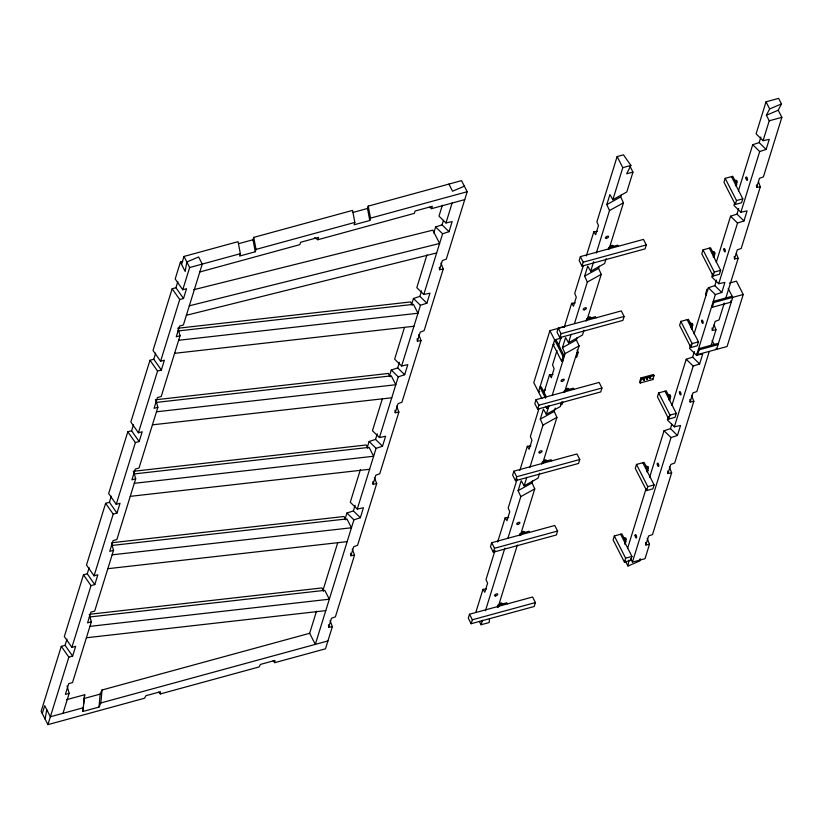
<?xml version="1.0" encoding="UTF-8"?>
<svg xmlns="http://www.w3.org/2000/svg" width="823" height="823" viewBox="0 0 823 823"><rect width="100%" height="100%" fill="white"/><g stroke="black" fill="none" stroke-linecap="round" stroke-linejoin="round"><path stroke-width="1.23" d="M330.095 620.614L332.369 626.612L325.476 648.822L274.81 662.659L274.913 660.447L260.438 664.408L259.07 666.959L160.331 693.933L160.423 691.742L145.928 695.702L144.56 698.233L47.929 724.631L41.15 711.309L61.283 646.364L65.068 645.335L66.972 639.214M713.891 252.26C714.487 250.161 715.917 255.439 714.343 253.896M489.51 618.845L489.181 622.538L481.085 624.75L479.387 621.427M316.505 611.201L309.654 633.288L102.042 689.993L100.848 702.965L98.986 707.08L82.897 711.473L83.329 706.751M83.545 704.395L84.666 694.746L66.509 699.704M82.897 711.473L84.666 694.746M98.986 707.08L100.169 694.108L102.042 689.993M736.071 180.638C736.863 178.858 737.984 184.013 736.513 182.377M646.631 379.496L647.608 379.012M647.65 379.146L646.693 379.619M45.111 719.076L46.746 709.621M640.171 558.652L639.759 561.008L627.949 566.029L628.967 560.124M650.592 377.109L649.841 376.821M89.141 567.685L87.248 573.806L83.462 574.845L64.317 636.57L71.889 647.351L75.675 646.322L72.64 656.106L68.854 657.145L47.929 724.631M111.311 496.166L109.418 502.287L105.632 503.316L86.497 565.051L94.069 575.833L97.844 574.793L94.81 584.587L91.024 585.626L71.889 647.351M133.491 424.647L131.587 430.768L127.802 431.797L108.667 493.533L116.238 504.314L120.024 503.275L116.989 513.068L113.204 514.097L94.069 575.833M155.66 353.118L153.767 359.24L149.981 360.279L130.847 422.004L138.408 432.785L142.194 431.756L139.159 441.54L135.373 442.579L116.238 504.314M177.84 281.6L175.937 287.721L172.151 288.75L153.016 350.485L160.588 361.266L164.374 360.227L161.339 370.021L157.553 371.06L138.408 432.785M182.706 261.477L180.412 262.105L175.186 278.966L182.757 289.737L186.543 288.708L183.508 298.502L179.723 299.531L160.588 361.266M42.282 713.531L44.72 705.65L50.378 716.751L83.483 707.708M181.544 264.317L183.992 256.437L238.073 241.664L240.347 253.69L239.616 256.056L255.295 251.766L256.025 249.41L253.751 237.384L352.573 210.4L354.847 222.416L354.106 224.782L369.784 220.502L370.515 218.136L368.241 206.12L461.538 180.638L467.186 191.728L446.282 259.152L442.383 260.582L439.554 269.707L443.216 269.07L440.943 263.062M182.757 289.737L189.64 267.537L183.992 256.437M62.99 713.304L69.173 693.367L67.095 685.991M89.275 614.462L91.343 621.838L72.506 682.606L68.721 683.635L65.387 694.396L69.173 693.367M111.444 542.943L113.523 550.32L94.686 611.088L90.9 612.117L87.567 622.877L91.343 621.838M133.614 471.425L135.692 478.801L116.856 539.559L113.07 540.598L109.737 551.348L113.523 550.32M155.794 399.896L157.872 407.272L139.025 468.04L135.25 469.069L131.906 479.83L135.692 478.801M178.313 329.601L180.042 335.753L161.205 396.511L157.419 397.55L154.086 408.311L157.872 407.272M255.295 251.766L253.021 239.75L253.751 237.384M314.653 237.693L317.822 239.74L318.552 237.374L300.59 242.281L299.85 244.647L199.814 271.971M369.784 220.502L367.511 208.476L368.241 206.12M429.647 207.252L431.571 208.672L432.301 206.306L415.08 211.017L414.35 213.373L317.822 239.74M322.976 590.338L337.811 542.47M345.043 519.159L346.946 513.017L353.376 510.908L355.083 505.363M360.443 469.46L350.279 502.267L357.254 509.087L363.437 507.75L360.351 517.729L353.921 519.838L315.312 644.388L309.654 633.288M367.233 447.589L369.116 441.509L375.545 439.389L377.263 433.844M382.242 399.165L372.449 430.727L379.434 437.548L385.617 436.221L382.52 446.21L376.09 448.329L357.254 509.087M389.392 376.09L391.275 370.021L397.704 367.902L399.433 362.315M404.422 327.616L394.639 359.167L401.614 365.998L407.796 364.671L404.69 374.722L398.25 376.841L379.434 437.548M411.572 304.551L413.455 298.492L419.884 296.362L421.613 290.797M426.962 254.893L416.808 287.659L423.783 294.48L429.966 293.163L426.859 303.183L420.43 305.312L401.614 365.998M433.742 233.043L435.624 226.973L442.054 224.854L443.443 220.389M442.352 205.256L438.988 216.13L445.963 222.951L452.146 221.624L449.029 231.674L442.599 233.794L423.783 294.48M445.963 222.951L452.125 203.055M374.434 477.587L376.708 483.595L373.014 484.233L375.813 475.2L379.753 473.76L398.877 412.076L396.604 406.078M332.369 626.612L328.706 627.26L331.494 618.248L335.403 616.828L354.538 555.103L352.265 549.106M354.538 555.103L350.876 555.741L353.674 546.719L357.573 545.289L376.708 483.595M398.877 412.076L395.215 412.714L398.023 403.661L401.933 402.231L421.047 340.568L418.773 334.56M421.047 340.568L417.384 341.206L420.203 332.132L424.102 330.692L443.216 269.07M565.051 326.505L549.908 330.64L533.788 382.654L541.884 398.538M469.522 614.236L468.297 618.176L471.126 623.721L534.209 606.5L535.423 602.559L532.604 597.004L469.522 614.236L472.351 619.781L471.126 623.721M491.691 542.717L490.477 546.657L493.296 552.202L556.379 534.971L557.603 531.03L554.774 525.486L491.691 542.717L494.52 548.262L493.296 552.202M513.871 471.188L512.647 475.128L515.476 480.683L578.548 463.452L579.773 459.512L576.944 453.967L513.871 471.188L516.7 476.743L515.476 480.683M536.04 399.669L534.816 403.609L537.645 409.154L600.728 391.933L601.952 387.993L599.123 382.438L536.04 399.669L538.87 405.214L537.645 409.154M558.21 328.151L556.986 332.091L559.815 337.636L622.898 320.404L624.122 316.464L621.293 310.919L558.21 328.151L561.039 333.696L559.815 337.636M580.39 256.622L579.166 260.562L581.995 266.117L645.078 248.885L646.292 244.945L643.473 239.4L580.39 256.622L583.219 262.177L581.995 266.117M475.807 612.435L482.967 589.34L486.558 588.939M495.014 550.505L486.012 579.546L487.576 583.27L484.788 592.272L482.967 589.34M497.637 542.028L505.147 517.821L508.727 517.42M517.183 478.976L508.182 508.017L509.756 511.741L506.958 520.753L505.147 517.821M519.807 470.509L527.317 446.313L530.897 445.912M538.983 408.661L530.362 436.478L531.946 440.233L529.148 449.276L527.317 446.313M543.489 394.155L549.486 374.804L553.077 374.403M557.037 350.444L552.542 364.949L554.105 368.673L551.307 377.726L549.486 374.804M558.539 345.609L561.163 337.142M564.156 327.472L571.656 303.286L575.246 302.885M583.332 265.623L574.711 293.42L576.285 297.144L573.477 306.218L571.656 303.286M586.326 255.953L593.825 231.788L597.405 231.386M630.14 166.544L632.969 172.089L626.663 173.818L630.891 165.444L623.453 154.837L617.137 156.565L596.891 221.871L598.465 225.595L595.636 234.72L593.825 231.788M507.884 538.324L520.815 496.598L518.109 490.652L521.206 480.683L524.148 485.837L538.088 478.122L539.6 473.256M552.356 394.875L565.154 353.602L562.448 347.656L565.566 337.605L568.508 342.749L582.458 335.033L583.96 330.177M574.536 323.336L587.324 282.063L584.628 276.116L587.735 266.086L590.688 271.24L604.627 263.525L606.129 258.669M596.325 253.031L609.493 210.554L606.798 204.608L609.905 194.557L612.857 199.701L626.797 191.985L632.969 172.089M548.231 408.177L546.966 408.517L547.696 406.161M562.891 360.896L561.625 361.235L563.097 356.503L549.908 330.64M481.085 624.75L482.484 620.244M485.436 610.738L504.838 548.139M524.148 485.837L526.792 477.34M529.806 467.618L542.985 425.09L540.279 419.144L543.375 409.154L546.328 414.308L560.268 406.583L561.78 401.727M546.328 414.308L548.962 405.811M568.508 342.749L571.152 334.251M590.688 271.24L593.692 261.529M612.857 199.701L622.795 167.655L617.137 156.565M520.753 534.055L534.755 488.883L532.049 482.936L532.738 480.725M542.985 462.32L556.924 417.364L554.218 411.428L555.258 408.095M564.516 392.17L579.094 345.876L576.388 339.93L577.077 337.697M586.82 320.528L601.263 274.347L598.568 268.401L599.257 266.168M609.051 248.968L623.433 202.839L620.737 196.892L621.427 194.65M497.359 607.168L497.977 605.203L506.803 602.786L507.369 603.897M519.539 535.65L520.146 533.674L528.973 531.267L529.539 532.378M541.709 464.131L542.316 462.156L551.153 459.748L551.719 460.849M563.878 392.602L564.496 390.637L573.322 388.219L573.888 389.33M586.048 321.083L586.665 319.118L595.492 316.701L596.058 317.812M608.228 249.564L608.845 247.589L617.672 245.182L618.238 246.283M498.038 607.323L517.348 545.042M562.839 402.025L562.109 404.381L560.844 404.731M577.098 350.156L578.23 352.367L576.769 357.1L575.503 357.449M640.88 377.952L639.656 381.893L640.222 383.004L652.845 379.557L654.059 375.617L653.493 374.506L640.88 377.952L641.446 379.064L640.222 383.004M624.924 544.61L625.84 541.657L621.89 533.89L614.318 535.958L613.094 539.898L624.4 562.088L630.706 560.37L631.93 556.43L620.624 534.24M647.403 472.104L648.02 470.139L644.059 462.372L636.488 464.439L635.274 468.38L646.58 490.57L652.886 488.841L654.11 484.901L642.804 462.711M669.583 400.585L670.189 398.61L666.239 390.843L658.667 392.91L657.443 396.851L668.749 419.051L675.055 417.323L676.28 413.383L664.974 391.192M691.752 329.066L692.369 327.091L688.409 319.324L680.837 321.392L679.613 325.332L690.929 347.522L697.235 345.804L698.449 341.864L687.143 319.674M713.922 257.537L714.539 255.572L710.578 247.805L703.007 249.873L701.793 253.813L713.099 276.003L719.405 274.275L720.629 270.335L709.323 248.145M736.101 186.019L736.708 184.043L732.758 176.276L725.186 178.344L723.962 182.284L735.268 204.474L741.574 202.756L742.799 198.816L731.493 176.626M627.517 548.571L646.158 488.44M649.584 477.391L664.048 430.758L670.478 428.639L671.846 424.205M668.513 416.356L667.381 419.997L674.356 426.818L680.549 425.491L677.452 435.46L671.023 437.579L632.414 562.119L645.026 558.683L649.47 544.353L647.197 538.345M671.897 405.42L686.217 359.25L692.647 357.131L694.365 351.575M690.682 344.827L689.561 348.468L696.536 355.289L702.719 353.962L699.622 363.951L693.192 366.07L674.356 426.818M694.077 333.891L708.377 287.762L714.806 285.632L716.545 280.057M712.872 273.267L711.741 276.909L718.716 283.729L724.909 282.412L721.792 292.453L715.362 294.583L696.536 355.289M716.257 262.342L730.557 216.223L736.986 214.103L738.715 208.528M734.661 202.972L733.91 205.4L740.885 212.221L747.078 210.894L743.961 220.924L737.531 223.043L718.716 283.729M738.426 190.833L752.726 144.714L759.156 142.595L760.884 137.009M763.065 140.682L769.238 120.796L766.408 115.251L778.219 110.231L781.469 103.924L778.64 98.369L766.028 101.815L756.09 133.861L763.065 140.682L769.248 139.365L766.131 149.416L759.701 151.535L740.885 212.221M624.4 562.088L625.624 558.148L614.318 535.958M646.58 490.57L647.794 486.63L636.488 464.439M668.749 419.051L669.973 415.101L658.667 392.91M690.929 347.522L692.143 343.582L680.837 321.392M713.099 276.003L714.313 272.063L703.007 249.873M735.268 204.474L736.492 200.534L725.186 178.344M729.435 283.091L736.431 281.178L743.22 294.49L727.09 346.504L697.678 354.538L699.139 349.816L698.573 348.705L717.502 343.53L718.067 344.642L699.139 349.816M730.69 300.981L731.256 302.082L712.337 307.257L713.798 302.525L713.232 301.413L732.161 296.249M649.47 544.353L645.808 544.991L648.596 535.989L652.505 534.559L671.64 472.844L669.366 466.836M671.64 472.844L667.978 473.482L670.776 464.46L674.685 463.03L693.81 401.326L691.536 395.328M693.81 401.326L690.116 401.974L692.915 392.941L696.855 391.501L709.231 351.586M714.158 325.013L715.979 329.817L712.317 330.455L715.125 321.402L719.035 319.962L724.281 303.039M736.328 253.505L738.149 258.309L734.486 258.936L737.305 249.863L741.214 248.433L760.318 186.8L758.497 181.996M711.103 345.537L715.979 329.817M725.783 298.204L738.149 258.309M778.219 110.231L781.85 117.35L763.394 176.894L759.485 178.313L756.656 187.438L760.318 186.8M643.164 379.547L644.203 378.991M643.545 380.288L644.347 379.887M644.028 379.372L643.277 379.722M644.43 380.051L643.658 380.463M649.481 377.829L650.448 377.346M649.851 378.57L650.654 378.158M649.584 377.994L650.273 377.418M650.736 378.343L649.964 378.745M691.546 328.778L691.433 327.585M766.408 115.251L769.649 108.945L781.469 103.924M497.802 606.983L499.077 606.242M520.023 535.382L521.247 534.724M649.018 377.325L649.049 377.901M647.084 378.23L646.456 378.59M669.294 400.379L669.233 399.052M606.798 204.608L620.737 196.892M609.493 210.554L623.433 202.839M584.628 276.116L598.568 268.401M587.324 282.063L601.263 274.347M562.448 347.656L576.388 339.93M565.154 353.602L579.094 345.876M540.289 419.144L554.218 411.428M542.985 425.09L556.924 417.364M518.109 490.652L532.049 482.936M520.815 496.598L534.755 488.883M464.367 186.183L452.547 191.203L448.916 184.085M238.547 243.701L253.021 239.75M353.046 212.427L367.511 208.476M189.64 267.537L240.347 253.69M256.025 249.41L354.847 222.416M370.515 218.136L467.186 191.728M431.571 208.672L464.748 199.608M769.238 120.796L781.85 117.35M622.795 167.655L630.891 165.444M180.042 335.753L176.256 336.782L179.589 326.031L183.375 324.992L202.263 264.09L198.631 256.971L186.821 261.992L185.175 271.446L180.412 262.105M735.453 184.393L736.708 184.043M736.492 200.534L742.799 198.816M583.219 262.177L646.292 244.945M713.274 255.912L714.539 255.572M714.313 272.063L720.629 270.335M561.039 333.696L624.122 316.464M561.605 337.955L554.609 339.868L538.489 391.882L539.754 391.532M554.414 344.251L553.149 344.59L561.625 361.235M713.798 302.525L743.22 294.49M563.097 356.503L564.352 356.164L555.875 339.518M576.974 352.717L578.23 352.367M691.104 327.441L692.369 327.091M692.143 343.582L698.449 341.864M543.149 390.606L545.474 389.968M538.87 405.214L601.952 387.993M641.446 379.064L654.059 375.617M668.934 398.96L670.189 398.61M669.973 415.101L676.28 413.383M516.7 476.743L579.773 459.512M646.755 470.478L648.02 470.139M647.794 486.63L654.11 484.901M494.52 548.262L557.603 531.03M624.585 542.007L625.84 541.657M84.09 698.511L100.169 694.108M625.624 558.148L631.93 556.43M100.848 702.965L327.924 640.942M472.351 619.781L535.423 602.559M193.744 289.706L432.816 230.162L439.605 243.474L189.321 305.806M186.389 315.271L436.663 252.939M90.17 614.215L321.896 587.941L323.593 591.264M89.244 617.044L324.787 590.338L329.313 599.216L89.954 626.354M86.415 637.763L325.774 610.625M177.593 328.284L410.564 301.938L412.261 305.271M177.933 330.969L413.455 304.345L417.981 313.224L178.642 340.28M174.599 353.324L413.928 326.268M155.424 399.793L388.394 373.447L390.092 376.78M155.763 402.478L391.285 375.854L395.812 384.732L156.473 411.788M152.43 424.833L391.769 397.776M133.244 471.312L366.214 444.976L367.912 448.298M133.593 473.997L369.116 447.373L373.632 456.251L134.293 483.307M130.25 496.351L369.589 469.295M112.35 542.686L344.045 516.494L345.742 519.827M111.424 545.526L346.936 518.891L351.462 527.769L112.123 554.825M107.823 568.693L347.162 541.637M759.176 142.605L766.131 149.416M752.726 144.714L759.701 151.535M736.996 214.114L743.961 220.924M730.557 216.223L737.531 223.043M714.806 285.632L721.792 292.453M708.377 287.762L715.362 294.583M692.647 357.131L699.622 363.951M686.217 359.25L693.192 366.07M670.478 428.639L677.452 435.46M664.048 430.758L671.023 437.579M442.064 224.864L449.029 231.674M435.624 226.973L442.599 233.794M419.895 296.373L426.859 303.183M413.455 298.492L420.43 305.312M397.704 367.902L404.69 374.722M391.275 370.021L398.25 376.841M375.545 439.4L382.52 446.21M369.116 441.509L376.09 448.329M353.376 510.908L360.351 517.729M346.946 513.017L353.921 519.838M273.164 660.818L274.81 662.659M158.685 692.081L160.331 693.933M692.225 325.496C693.882 326.566 691.999 321.505 691.711 323.902M670.045 397.025C671.722 398.044 669.757 392.921 669.541 395.421M175.937 287.721L183.508 298.502M172.151 288.75L179.723 299.531M153.767 359.24L161.339 370.021M149.981 360.279L157.553 371.06M131.587 430.768L139.159 441.54M127.802 431.797L135.373 442.579M109.418 502.287L116.989 513.068M105.632 503.316L113.204 514.097M87.248 573.806L94.81 584.587M83.462 574.845L91.024 585.626M65.068 645.335L72.64 656.106M61.283 646.364L68.854 657.145M735.453 185.597L735.783 184.547M713.284 257.115L713.603 256.066M646.765 471.682L647.063 470.571M624.585 543.201L624.883 542.1M766.028 101.815L769.649 108.945M728.201 288.482L732.727 297.36L716.596 349.374L716.031 348.263M707.585 290.324L707.019 289.212L705.548 293.945L706.113 295.046M711.772 306.146L712.337 307.257M712.08 340.496L714.343 344.93M697.112 353.427L697.678 354.538M608.845 247.589L609.401 248.7M652.279 378.446L652.845 379.557M586.665 319.118L587.231 320.229M564.496 390.637L565.062 391.748M630.716 558.796L632.414 562.119M546.307 396.789L541.215 386.8L539.95 387.149L545.608 398.25M625.357 560.947L627.949 566.029M545.834 406.305L546.966 408.517M542.316 462.156L542.882 463.267M520.146 533.674L520.712 534.785M497.977 605.203L498.543 606.314M625.408 539.487C627.239 542.47 625.624 535.475 625.213 538.715M756.646 187.418L756.409 184.959M647.536 467.845C649.244 471.106 648.051 464.151 647.372 467.063M667.731 471.013L667.978 473.482M645.561 542.522L645.808 544.991M350.629 553.272L350.876 555.741M328.459 624.791L328.706 627.26M734.239 256.447L734.486 258.926M712.07 327.966L712.317 330.445M689.869 399.505L690.116 401.974M417.138 338.716L417.384 341.185M394.968 410.235L395.215 412.704M372.768 481.764L373.014 484.233M439.307 267.228L439.554 269.707M544.445 461.508A1.337 0.617 -27 0 1 543.9 460.808A1.337 0.617 -27 0 1 545.546 459.892A1.337 0.617 -27 0 1 546.081 460.592M544.013 462.156A1.759 0.813 -27 0 1 545.865 460.829A1.759 0.813 -27 0 1 547.161 461.291M522.163 533.037A1.337 0.617 -27 0 1 521.792 532.255A1.337 0.617 -27 0 1 523.479 531.411A1.337 0.617 -27 0 1 523.85 532.193M521.844 533.674A1.759 0.813 -27 0 1 523.757 532.327A1.759 0.813 -27 0 1 524.961 532.903M499.993 604.566A1.337 0.617 -27 0 1 499.643 603.753A1.337 0.617 -27 0 1 501.372 602.93A1.337 0.617 -27 0 1 501.608 603.804M499.633 605.286A1.759 0.813 -27 0 1 501.588 603.856A1.759 0.813 -27 0 1 502.75 604.514M566.615 389.989A1.337 0.617 -27 0 1 566.08 389.289A1.337 0.617 -27 0 1 567.716 388.374A1.337 0.617 -27 0 1 568.251 389.073M566.234 390.534A1.759 0.813 -27 0 1 568.035 389.3A1.759 0.813 -27 0 1 569.341 389.691M588.887 318.46A1.337 0.617 -27 0 1 588.363 317.627A1.337 0.617 -27 0 1 590.307 316.886A1.337 0.617 -27 0 1 589.803 318.11M588.466 318.913A1.759 0.813 -27 0 1 590.204 317.781A1.759 0.813 -27 0 1 591.5 318.089M611.067 246.931A1.337 0.617 -27 0 1 610.512 246.128A1.337 0.617 -27 0 1 612.425 245.347A1.337 0.617 -27 0 1 612.086 246.509M610.728 247.281A1.759 0.813 -27 0 1 612.384 246.262A1.759 0.813 -27 0 1 613.66 246.478M613.228 247.312A1.759 0.813 -27 0 1 613.505 247.281M668.091 395.431A1.759 0.638 74.7 0 1 669.099 395.246A1.759 0.638 74.7 0 1 669.5 397.9M667.844 395.596A1.759 0.638 74.7 0 1 668.142 396.295M645.921 467.104A1.759 0.638 74.7 0 1 646.96 466.826A1.759 0.638 74.7 0 1 647.238 469.532M645.674 467.114A1.759 0.638 74.7 0 1 645.973 467.814M623.752 538.623A1.759 0.638 74.7 0 1 624.791 538.345A1.759 0.638 74.7 0 1 625.058 541.05M690.271 323.912A1.759 0.638 74.7 0 1 691.238 323.665A1.759 0.638 74.7 0 1 691.711 326.299M690.086 324.19A1.759 0.638 74.7 0 1 690.26 324.612M712.451 252.25A1.759 0.638 74.7 0 1 713.418 252.147A1.759 0.638 74.7 0 1 713.911 254.698M712.317 252.795A1.759 0.638 74.7 0 1 712.44 253.093M734.63 180.607A1.759 0.638 74.7 0 1 735.587 180.628A1.759 0.638 74.7 0 1 736.112 183.087M606.428 238.3A1.759 0.813 -27 0 0 608.578 236.51A1.759 0.813 -27 0 0 605.975 236.962A1.759 0.813 -27 0 0 606.428 238.3M584.248 309.829A1.759 0.813 -27 0 0 586.398 308.039A1.759 0.813 -27 0 0 583.795 308.491A1.759 0.813 -27 0 0 584.248 309.829M562.088 381.347A1.759 0.813 -27 0 0 564.228 379.557A1.759 0.813 -27 0 0 561.625 380.01A1.759 0.813 -27 0 0 562.088 381.347M539.909 452.866A1.759 0.813 -27 0 0 542.059 451.076A1.759 0.813 -27 0 0 539.446 451.529A1.759 0.813 -27 0 0 539.909 452.866M517.739 524.395A1.759 0.813 -27 0 0 519.879 522.605A1.759 0.813 -27 0 0 517.276 523.058A1.759 0.813 -27 0 0 517.739 524.395M495.559 595.914A1.759 0.813 -27 0 0 497.709 594.124A1.759 0.813 -27 0 0 495.107 594.576A1.759 0.813 -27 0 0 495.559 595.914M745.967 177.912A1.759 0.638 74.7 0 0 747.171 180.391A1.759 0.638 74.7 0 0 747.078 177.768A1.759 0.638 74.7 0 0 745.967 177.912M723.798 249.431A1.759 0.638 74.7 0 0 724.991 251.91A1.759 0.638 74.7 0 0 724.898 249.287A1.759 0.638 74.7 0 0 723.798 249.431M701.628 320.949A1.759 0.638 74.7 0 0 702.821 323.429A1.759 0.638 74.7 0 0 702.729 320.816A1.759 0.638 74.7 0 0 701.628 320.949M679.448 392.478A1.759 0.638 74.7 0 0 680.652 394.958A1.759 0.638 74.7 0 0 680.559 392.334A1.759 0.638 74.7 0 0 679.448 392.478M657.279 463.997A1.759 0.638 74.7 0 0 658.472 466.476A1.759 0.638 74.7 0 0 658.379 463.863A1.759 0.638 74.7 0 0 657.279 463.997M635.099 535.516A1.759 0.638 74.7 0 0 636.302 537.995A1.759 0.638 74.7 0 0 636.21 535.382A1.759 0.638 74.7 0 0 635.099 535.516"/></g></svg>
